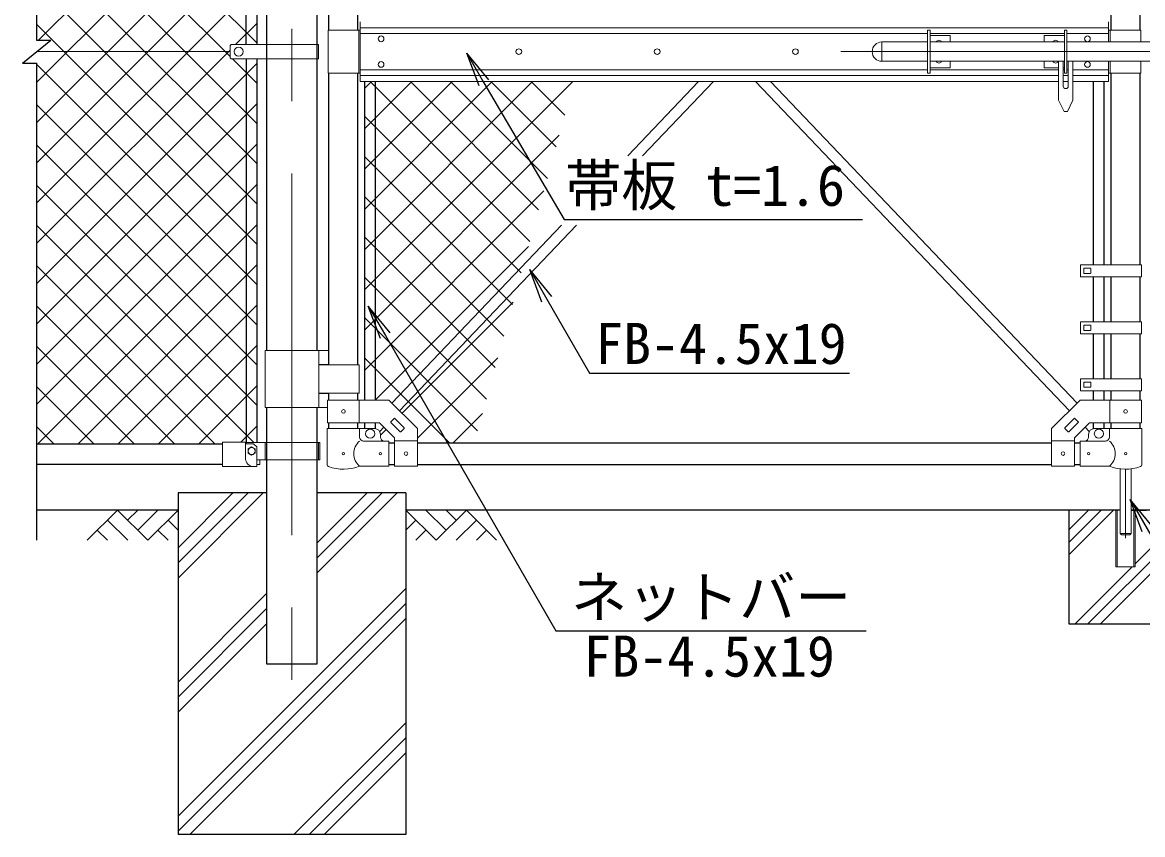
# Model space of a CAD drawing. Units: millimetres, scale not verified. Extents: x -6300 to 6300, y -4455 to 4455.
# Drawn here: x -3933 to -1965, y -2008 to -581 of the extents above; entities that cross this region are included whole.
import ezdxf
from ezdxf.enums import TextEntityAlignment as Align

# ---------------------------------------------------------------- set-up
doc = ezdxf.new("R2010")
doc.units = ezdxf.units.MM
doc.header["$LTSCALE"] = 20
doc.linetypes.add('USER1', pattern=[50.8, 31.75, -6.35, 6.35, -6.35])
for name, color, linetype, lineweight in [('0-1_D-STR1', 1, 'Continuous', 25), ('0-2_D-BMK', 2, 'USER1', 13), ('0-3_D-STR4', 7, 'Continuous', 25), ('0-4_D-BGD', 7, 'Continuous', 25), ('0-5_D-DCR-HCH', 7, 'Continuous', 13), ('0-6_D-STR3', 3, 'Continuous', 13), ('0-7_0', 3, 'Continuous', 25), ('0-8_D-STR-DIM', 7, 'Continuous', 13), ('0-A_D-STR2', 7, 'Continuous', 13), ('0-B_D-STR-TXT', 7, 'Continuous', 13)]:
    doc.layers.add(name, color=color, linetype=linetype, lineweight=lineweight)
doc.styles.add('ＭＳ ゴシック', font='')
doc.styles.get('ＭＳ ゴシック').set_extended_font_data('MS Gothic')

# ---------------------------------------------------------------- blocks, each defined once
blk = doc.blocks.new('MLeader1')
at = {"layer": '0-8_D-STR-DIM', "lineweight": 25}
blk.add_line((-3020.22, -1072.58), (-3041.56, -1015.62), dxfattribs=at)
for points in [[(-3002.9, -1062.58), (-3041.56, -1015.62), (-3011.56, -1067.58)], [(-3011.56, -1067.58), (-2936.61, -1197.39), (-2490.82, -1197.39), (-2480.02, -1197.39)]]:
    blk.add_lwpolyline(points, dxfattribs=at)
blk = doc.blocks.new('MLeader2')
at = {"layer": '0-8_D-STR-DIM', "lineweight": 25}
blk.add_line((-3130.69, -692.59), (-3152.42, -635.78), dxfattribs=at)
for points in [[(-3113.44, -682.48), (-3152.42, -635.78), (-3122.07, -687.54)], [(-3122.07, -687.54), (-2981.39, -927.39), (-2467.86, -927.39), (-2457.06, -927.39)]]:
    blk.add_lwpolyline(points, dxfattribs=at)
blk = doc.blocks.new('MLeader5')
at = {"layer": '0-8_D-STR-DIM', "lineweight": 25}
blk.add_line((-3304, -1136.49), (-3325.34, -1079.53), dxfattribs=at)
for points in [[(-3286.68, -1126.49), (-3325.34, -1079.53), (-3295.34, -1131.49)], [(-3295.34, -1131.49), (-2995.86, -1650.21), (-2461.7, -1650.21), (-2450.9, -1650.21)]]:
    blk.add_lwpolyline(points, dxfattribs=at)
blk = doc.blocks.new('MLeader10')
at = {"layer": '0-8_D-STR-DIM', "lineweight": 25}
blk.add_line((-1965.61, -1476.03), (-1986.95, -1419.07), dxfattribs=at)
for points in [[(-1948.29, -1466.03), (-1986.95, -1419.07), (-1956.95, -1471.03)], [(-1956.95, -1471.03), (-1855.86, -1646.12), (-1411.76, -1646.12), (-1400.96, -1646.12)]]:
    blk.add_lwpolyline(points, dxfattribs=at)

msp = doc.modelspace()

# ---------------------------------------------------------------- linework, layer by layer
at = {"layer": '0-1_D-STR1'}
for p, q in [((-3907.94, 137.76), (-3907.94, -612.84)), ((-3539.72, -620.34), (-3539.72, 52.75)), ((-3520.72, -620.34), (-3520.72, 53.75)), ((-2020.21, -595.34), (-2020.21, -20.84)), ((-1969.41, -595.34), (-1969.41, -20.84)), ((-3394.41, -595.34), (-3394.41, -82.79)), ((-3343.61, -595.34), (-3343.61, -82.79)), ((-3503.96, -107.79), (-3503.96, -1157.79)), ((-3414.86, -1157.79), (-3414.86, -107.79)), ((-3932.94, -652.84), (-3882.94, -612.84)), ((-3907.94, -612.84), (-3882.94, -612.84)), ((-3539.72, -645.34), (-3539.72, -1318.43)), ((-3520.72, -1319.43), (-3520.72, -645.34)), ((-3932.94, -652.84), (-3907.94, -652.84)), ((-3907.94, -652.84), (-3907.94, -1491.05)), ((-3394.41, -1182.79), (-3394.41, -670.34)), ((-3343.61, -1182.79), (-3343.61, -670.34)), ((-3331.51, -1244.74), (-3331.51, -685.34)), ((-3312.51, -1244.74), (-3312.51, -685.34)), ((-2051.31, -1007.29), (-2051.31, -685.34)), ((-2032.31, -1007.29), (-2032.31, -685.34)), ((-2020.21, -1007.29), (-2020.21, -670.34)), ((-1969.41, -1007.29), (-1969.41, -670.34)), ((-2051.31, -1107.29), (-2051.31, -1028.29)), ((-2032.31, -1107.29), (-2032.31, -1028.29)), ((-2020.21, -1107.29), (-2020.21, -1028.29)), ((-1969.41, -1107.29), (-1969.41, -1028.29)), ((-2051.31, -1207.29), (-2051.31, -1128.29)), ((-2032.31, -1207.29), (-2032.31, -1128.29)), ((-2020.21, -1207.29), (-2020.21, -1128.29)), ((-1969.41, -1207.29), (-1969.41, -1128.29)), ((-3394.41, -1244.74), (-3394.41, -1232.79)), ((-3343.61, -1244.74), (-3343.61, -1232.79)), ((-2051.31, -1244.74), (-2051.31, -1228.29)), ((-2032.31, -1244.74), (-2032.31, -1228.29)), ((-2020.21, -1244.74), (-2020.21, -1228.29)), ((-1969.41, -1244.74), (-1969.41, -1228.29)), ((-3503.96, -1257.79), (-3503.96, -1707.84)), ((-3394.41, -1294.79), (-3394.41, -1284.74)), ((-3343.61, -1294.79), (-3343.61, -1284.74)), ((-3331.51, -1294.79), (-3331.51, -1284.74)), ((-3312.51, -1294.9), (-3312.51, -1284.74)), ((-2051.31, -1294.9), (-2051.31, -1284.74)), ((-2032.31, -1294.79), (-2032.31, -1284.74)), ((-2020.21, -1294.79), (-2020.21, -1284.74)), ((-1969.41, -1294.79), (-1969.41, -1284.74)), ((-3581.26, -1322.02), (-3907.94, -1322.02)), ((-3289.01, -1319.74), (-3279.01, -1319.74)), ((-3239.01, -1319.74), (-2124.81, -1319.74)), ((-2084.81, -1319.74), (-2074.81, -1319.74)), ((-3581.26, -1357.84), (-3907.94, -1357.84)), ((-3289.01, -1357.84), (-3279.01, -1357.84)), ((-3239.01, -1357.84), (-2124.81, -1357.84)), ((-2084.81, -1357.84), (-2074.81, -1357.84))]:
    msp.add_line(p, q, dxfattribs=at)
msp.add_lwpolyline([(-3503.96, -1707.84), (-3414.86, -1707.84), (-3414.86, -1257.79)], dxfattribs=at)
at = {"layer": '0-2_D-BMK'}
for p, q in [((-3459.41, 169.16), (-3459.41, -1747.84)), ((-2494.94, -632.84), (-1476.87, -632.84)), ((-1994.81, -1487.42), (-1994.81, -1366.06))]:
    msp.add_line(p, q, dxfattribs=at)
at = {"layer": '0-3_D-STR4'}
for p, q in [((-3659.41, -1407.84), (-3659.41, -2007.84)), ((-3503.96, -1407.84), (-3659.41, -1407.84)), ((-3259.41, -1407.84), (-3414.86, -1407.84)), ((-3259.41, -1407.84), (-3259.41, -2007.84)), ((-2094.81, -1437.84), (-2094.81, -1637.84)), ((-2094.81, -1637.84), (-1894.81, -1637.84)), ((-3259.41, -2007.84), (-3659.41, -2007.84))]:
    msp.add_line(p, q, dxfattribs=at)
at = {"layer": '0-4_D-BGD'}
for p, q in [((-3659.41, -1437.84), (-3907.94, -1437.84)), ((-2004.31, -1437.84), (-3259.41, -1437.84)), ((-659.41, -1437.84), (-1985.31, -1437.84))]:
    msp.add_line(p, q, dxfattribs=at)
at = {"layer": '0-5_D-DCR-HCH'}
for p, q in [((-3659.41, -1557.22), (-3510.03, -1407.84)), ((-3659.41, -1530.71), (-3536.54, -1407.84)), ((-3659.41, -1504.19), (-3563.06, -1407.84)), ((-3414.86, -1548.38), (-3274.32, -1407.84)), ((-3414.86, -1521.86), (-3300.84, -1407.84)), ((-3414.86, -1495.34), (-3327.36, -1407.84)), ((-3765.84, -1437.84), (-3819.05, -1491.05)), ((-3783.57, -1455.57), (-3747.94, -1491.05)), ((-3765.84, -1437.84), (-3712.62, -1491.05)), ((-3748.19, -1455.67), (-3730.36, -1437.84)), ((-3730.36, -1473.31), (-3694.89, -1437.84)), ((-3712.62, -1491.05), (-3659.41, -1437.84)), ((-3677.15, -1455.57), (-3659.41, -1473.23)), ((-3206.2, -1491.05), (-3259.41, -1437.84)), ((-3241.67, -1455.57), (-3259.41, -1473.23)), ((-3188.46, -1473.31), (-3223.94, -1437.84)), ((-3152.99, -1437.84), (-3206.2, -1491.05)), ((-3170.72, -1455.57), (-3188.46, -1437.84)), ((-3135.25, -1455.57), (-3170.89, -1491.05)), ((-3152.99, -1437.84), (-3099.78, -1491.05)), ((-2094.81, -1516.78), (-2015.87, -1437.84)), ((-2094.81, -1494.68), (-2037.96, -1437.84)), ((-2094.81, -1472.59), (-2060.06, -1437.84)), ((-1977.81, -1532.36), (-1894.81, -1449.36)), ((-3801.31, -1473.31), (-3783.49, -1491.05)), ((-3694.89, -1473.31), (-3677.07, -1491.05)), ((-3223.94, -1473.31), (-3241.76, -1491.05)), ((-3117.51, -1473.31), (-3135.33, -1491.05)), ((-2061.19, -1637.84), (-1894.81, -1471.46)), ((-2039.09, -1637.84), (-1894.81, -1493.56)), ((-2083.28, -1637.84), (-1983.28, -1537.84)), ((-3659.41, -1975.6), (-3259.41, -1575.6)), ((-3659.41, -1739.89), (-3503.96, -1584.44)), ((-3659.41, -2002.11), (-3259.41, -1602.11)), ((-3659.41, -1766.41), (-3503.96, -1610.96)), ((-3638.62, -2007.84), (-3259.41, -1628.63)), ((-3659.41, -1792.93), (-3503.96, -1637.48)), ((-3455.95, -2007.84), (-3259.41, -1811.3)), ((-3429.43, -2007.84), (-3259.41, -1837.82)), ((-3402.92, -2007.84), (-3259.41, -1864.33))]:
    msp.add_line(p, q, dxfattribs=at)
at = {"layer": '0-6_D-STR3'}
for p, q in [((-3339.81, -580.34), (-3339.81, -685.34)), ((-2024.81, -580.34), (-2024.81, -615.84)), ((-3396.01, -595.34), (-3396.01, -670.34)), ((-3396.01, -595.34), (-3340.21, -595.34)), ((-3342.01, -595.34), (-3342.01, -670.34)), ((-3339.81, -590.84), (-2024.81, -590.84)), ((-3339.81, -600.84), (-2342.81, -600.84)), ((-2342.81, -670.34), (-2342.81, -595.34)), ((-2342.81, -595.34), (-2338.31, -595.34)), ((-2338.31, -670.34), (-2338.31, -595.34)), ((-2338.31, -600.84), (-2102.31, -600.84)), ((-2338.31, -604.34), (-2302.81, -604.34)), ((-2302.81, -615.84), (-2302.81, -604.34)), ((-2137.81, -615.84), (-2137.81, -604.34)), ((-2102.31, -604.34), (-2137.81, -604.34)), ((-2102.31, -670.34), (-2102.31, -595.34)), ((-2097.81, -595.34), (-2102.31, -595.34)), ((-2097.81, -670.34), (-2097.81, -595.34)), ((-2097.81, -600.84), (-2024.81, -600.84)), ((-1967.81, -595.34), (-2024.81, -595.34)), ((-2024.81, -600.84), (-2024.81, -615.84)), ((-2021.81, -595.34), (-2021.81, -615.84)), ((-1967.81, -595.34), (-1967.81, -615.84)), ((-3568.15, -624.34), (-3568.15, -641.34)), ((-3412.56, -620.34), (-3566.15, -620.34)), ((-3412.56, -620.34), (-3412.56, -645.34)), ((-2342.81, -615.84), (-2423.06, -615.84)), ((-2423.06, -615.84), (-2423.06, -649.84)), ((-2423.06, -615.84), (-2423.06, -649.84)), ((-2102.31, -615.84), (-2338.31, -615.84)), ((-1821.01, -615.84), (-2097.81, -615.84)), ((-3568.15, -632.84), (-3907.94, -632.84)), ((-3412.56, -645.34), (-3566.15, -645.34)), ((-3339.81, -664.84), (-2342.81, -664.84)), ((-2342.81, -649.84), (-2423.06, -649.84)), ((-2102.31, -649.84), (-2338.31, -649.84)), ((-2338.31, -661.34), (-2302.81, -661.34)), ((-2338.31, -664.84), (-2112.56, -664.84)), ((-2302.81, -661.34), (-2302.81, -649.84)), ((-2112.56, -649.84), (-2112.56, -717.84)), ((-2104.56, -649.84), (-2104.56, -693.34)), ((-2102.31, -661.34), (-2104.56, -661.34)), ((-2104.56, -664.84), (-2102.31, -664.84)), ((-1821.01, -649.84), (-2097.81, -649.84)), ((-2097.81, -664.84), (-2095.56, -664.84)), ((-2095.56, -649.84), (-2095.56, -693.34)), ((-2087.56, -649.84), (-2087.56, -717.84)), ((-2087.56, -664.84), (-2024.81, -664.84)), ((-2024.81, -649.84), (-2024.81, -685.34)), ((-2021.81, -649.84), (-2021.81, -670.34)), ((-3396.01, -670.34), (-3340.21, -670.34)), ((-3339.81, -674.84), (-2112.56, -674.84)), ((-3339.81, -685.34), (-2112.56, -685.34)), ((-2745.13, -685.34), (-2869.57, -815.78)), ((-2718.87, -685.34), (-2843.31, -815.78)), ((-2644.96, -685.34), (-2093.47, -1263.4)), ((-2618.7, -685.34), (-2080.03, -1249.96)), ((-2342.81, -670.34), (-2338.31, -670.34)), ((-2104.56, -674.84), (-2095.56, -674.84)), ((-2104.56, -685.34), (-2095.56, -685.34)), ((-2097.81, -670.34), (-2102.31, -670.34)), ((-2087.56, -674.84), (-2024.81, -674.84)), ((-2087.56, -685.34), (-2024.81, -685.34)), ((-2097.06, -737.84), (-2087.56, -717.84)), ((-2985.99, -937.81), (-3283.79, -1249.96)), ((-2959.73, -937.81), (-3270.35, -1263.4)), ((-2074.11, -1007.29), (-2074.11, -1028.29)), ((-1967.11, -1007.29), (-2074.11, -1007.29)), ((-2068.11, -1013.79), (-2068.11, -1021.79)), ((-2056.61, -1013.29), (-2067.61, -1013.29)), ((-2056.61, -1022.29), (-2067.61, -1022.29)), ((-2056.11, -1013.79), (-2056.11, -1021.79)), ((-1967.11, -1028.29), (-1967.11, -1007.29)), ((-1967.11, -1028.29), (-2074.11, -1028.29)), ((-2074.11, -1107.29), (-2074.11, -1128.29)), ((-1967.11, -1107.29), (-2074.11, -1107.29)), ((-2068.11, -1113.79), (-2068.11, -1121.79)), ((-2056.61, -1113.29), (-2067.61, -1113.29)), ((-2056.11, -1113.79), (-2056.11, -1121.79)), ((-1967.11, -1128.29), (-1967.11, -1107.29)), ((-1967.11, -1128.29), (-2074.11, -1128.29)), ((-2056.61, -1122.29), (-2067.61, -1122.29)), ((-3506.26, -1157.79), (-3394.41, -1157.79)), ((-3506.26, -1257.79), (-3506.26, -1157.79)), ((-3412.3, -1257.79), (-3412.3, -1157.79)), ((-3412.3, -1182.29), (-3394.41, -1182.29)), ((-3341.31, -1182.79), (-3412.3, -1182.79)), ((-3341.31, -1232.79), (-3341.31, -1182.79)), ((-2074.11, -1207.29), (-2074.11, -1228.29)), ((-1967.11, -1207.29), (-2074.11, -1207.29)), ((-2068.11, -1213.79), (-2068.11, -1221.79)), ((-2056.61, -1213.29), (-2067.61, -1213.29)), ((-2056.11, -1213.79), (-2056.11, -1221.79)), ((-1967.11, -1228.29), (-1967.11, -1207.29)), ((-3341.31, -1232.79), (-3412.3, -1232.79)), ((-3412.3, -1233.29), (-3394.41, -1233.29)), ((-1967.11, -1228.29), (-2074.11, -1228.29)), ((-2056.61, -1222.29), (-2067.61, -1222.29)), ((-3506.26, -1257.79), (-3396.71, -1257.79)), ((-3396.71, -1284.74), (-3396.71, -1244.74)), ((-3341.31, -1284.74), (-3341.31, -1244.74)), ((-2022.51, -1284.74), (-2022.51, -1244.74)), ((-1967.11, -1284.74), (-1967.11, -1244.74)), ((-3285.68, -1282.73), (-3280.02, -1277.07)), ((-3278.61, -1277.07), (-3262.34, -1293.33)), ((-2085.22, -1277.07), (-2101.48, -1293.33)), ((-2078.14, -1282.73), (-2083.8, -1277.07)), ((-3397.56, -1294.79), (-3340.46, -1294.79)), ((-3397.56, -1294.79), (-3397.56, -1358.48)), ((-3396.71, -1284.74), (-3305.58, -1284.74)), ((-3340.46, -1294.79), (-3314.01, -1294.79)), ((-3340.46, -1294.79), (-3340.46, -1309.79)), ((-3305.58, -1284.74), (-3279.01, -1311.31)), ((-3297.97, -1292.35), (-3305.25, -1299.98)), ((-3285.68, -1284.14), (-3269.41, -1300.4)), ((-3268, -1300.4), (-3262.34, -1294.75)), ((-3239.01, -1360.99), (-3239.01, -1294.74)), ((-2124.81, -1360.99), (-2124.81, -1294.74)), ((-2095.82, -1300.4), (-2101.48, -1294.75)), ((-2078.14, -1284.14), (-2094.41, -1300.4)), ((-2058.24, -1284.74), (-2084.81, -1311.31)), ((-2065.85, -1292.35), (-2058.58, -1299.98)), ((-1967.11, -1284.74), (-2058.24, -1284.74)), ((-2023.36, -1294.79), (-2023.36, -1309.79)), ((-1966.26, -1294.79), (-1966.26, -1358.48)), ((-3581.26, -1361.43), (-3581.26, -1318.43)), ((-3539.72, -1318.43), (-3581.26, -1318.43)), ((-3541.26, -1346.43), (-3541.26, -1318.43)), ((-3539.72, -1318.43), (-3539.72, -1321.43)), ((-3289.01, -1316.79), (-3333.46, -1316.79)), ((-3304.01, -1309.79), (-3304.01, -1304.79)), ((-3289.01, -1360.79), (-3289.01, -1316.79)), ((-3279.01, -1360.99), (-3279.01, -1311.31)), ((-3279.01, -1316.49), (-3239.01, -1316.49)), ((-2084.81, -1316.49), (-2124.81, -1316.49)), ((-2084.81, -1360.99), (-2084.81, -1311.31)), ((-2074.81, -1360.79), (-2074.81, -1316.79)), ((-2074.81, -1316.79), (-2030.36, -1316.79)), ((-2059.81, -1309.79), (-2059.81, -1304.79)), ((-3539.72, -1319.43), (-3410.26, -1319.43)), ((-3526.96, -1321.43), (-3539.72, -1321.43)), ((-3536.52, -1330.6), (-3530.22, -1326.96)), ((-3536.52, -1330.6), (-3536.52, -1337.87)), ((-3536.52, -1337.87), (-3530.22, -1341.51)), ((-3523.92, -1330.6), (-3530.22, -1326.96)), ((-3523.92, -1337.87), (-3530.22, -1341.51)), ((-3526.96, -1321.43), (-3521.26, -1327.13)), ((-3523.92, -1330.6), (-3523.92, -1337.87)), ((-3521.26, -1361.43), (-3521.26, -1327.13)), ((-3506.26, -1319.43), (-3506.26, -1349.43)), ((-3412.56, -1319.43), (-3412.56, -1349.43)), ((-3410.26, -1319.43), (-3410.26, -1349.43)), ((-3521.26, -1349.43), (-3410.26, -1349.43)), ((-3516.01, -1358.03), (-3516.01, -1349.43)), ((-3521.26, -1361.43), (-3581.26, -1361.43)), ((-3516.01, -1358.03), (-3521.26, -1358.03)), ((-3289.01, -1360.79), (-3340.46, -1360.79)), ((-3279.01, -1360.99), (-3239.01, -1360.99)), ((-2084.81, -1360.99), (-2124.81, -1360.99)), ((-2074.81, -1360.79), (-2023.36, -1360.79)), ((-2004.31, -1365.49), (-2004.31, -1479.19)), ((-1985.31, -1365.49), (-1985.31, -1479.19)), ((-2009.51, -1537.84), (-2009.51, -1437.84)), ((-1980.11, -1437.84), (-1980.11, -1537.84)), ((-1977.81, -1437.84), (-1977.81, -1537.84)), ((-1985.31, -1479.24), (-2004.31, -1479.24)), ((-1985.31, -1479.24), (-1987.31, -1481.24))]:
    msp.add_line(p, q, dxfattribs=at)
for points in [[(-2112.56, -661.34), (-2137.81, -661.34), (-2137.81, -649.84)], [(-1967.81, -649.84), (-1967.81, -670.34), (-2024.81, -670.34)], [(-2097.06, -737.84), (-2103.06, -737.84), (-2112.56, -717.84)], [(-3396.71, -1244.74), (-3289.01, -1244.74), (-3239.01, -1294.74)], [(-1967.11, -1244.74), (-2074.81, -1244.74), (-2124.81, -1294.74)], [(-1966.26, -1294.79), (-1994.81, -1294.79), (-2023.36, -1294.79), (-2049.81, -1294.79)], [(-1977.81, -1537.84), (-2011.81, -1537.84), (-2011.81, -1437.84)], [(-1987.31, -1481.24), (-2002.31, -1481.24), (-2004.31, -1479.24)]]:
    msp.add_lwpolyline(points, dxfattribs=at)
for centre, radius in [((-3302.81, -610.34), 5), ((-2061.81, -610.34), 5), ((-3553.15, -632.84), 8), ((-3060.81, -632.84), 5), ((-2817.81, -632.84), 5), ((-2574.81, -632.84), 5), ((-3302.81, -655.34), 5), ((-2061.81, -655.34), 5), ((-3369.01, -1264.74), 3.25), ((-1994.81, -1264.74), 3.25), ((-3322.01, -1303.79), 8), ((-2041.81, -1303.79), 8), ((-3530.22, -1334.24), 6.3), ((-3369.01, -1338.79), 2), ((-3304.01, -1338.79), 2), ((-3259.01, -1338.74), 3.25), ((-2104.81, -1338.74), 3.25), ((-2059.81, -1338.79), 2), ((-1994.81, -1338.79), 2)]:
    msp.add_circle(centre, radius, dxfattribs=at)
for centre, radius, start, end in [((-3563.6, -624.11), 4.56, 124.07501, 182.79491), ((-2423.06, -632.84), 17, 90, 270), ((-2322.81, -617.84), 5, 23.57818, 156.42182), ((-2117.81, -617.84), 5, 23.57818, 156.42182), ((-3563.6, -641.56), 4.56, 177.20509, 235.92501), ((-2322.81, -647.84), 5, 203.57818, 336.42182), ((-2117.81, -647.84), 5, 203.57818, 336.42182), ((-2100.06, -693.34), 4.5, 180, 0), ((-2067.61, -1013.79), 0.5, 90, 180), ((-2067.61, -1021.79), 0.5, 180, 270), ((-2056.61, -1013.79), 0.5, 0, 90), ((-2056.61, -1021.79), 0.5, 270, 0), ((-2067.61, -1113.79), 0.5, 90, 180), ((-2056.61, -1113.79), 0.5, 0, 90), ((-2067.61, -1121.79), 0.5, 180, 270), ((-2056.61, -1121.79), 0.5, 270, 0), ((-2067.61, -1213.79), 0.5, 90, 180), ((-2056.61, -1213.79), 0.5, 0, 90), ((-2067.61, -1221.79), 0.5, 180, 270), ((-2056.61, -1221.79), 0.5, 270, 0), ((-3279.31, -1277.78), 1, 45, 135), ((-2084.51, -1277.78), 1, 45, 135), ((-3314.01, -1304.79), 10, 0, 90), ((-3284.97, -1283.43), 1, 135, 225), ((-3263.05, -1294.04), 1, 315, 45), ((-2100.77, -1294.04), 1, 135, 225), ((-2078.85, -1283.43), 1, 315, 45), ((-2049.81, -1304.79), 10, 90, 180), ((-3322.27, -1338.79), 28.55, 129.59418, 230.40582), ((-3333.46, -1309.79), 7, 180, 270), ((-3297.01, -1309.79), 7, 180, 270), ((-3268.71, -1299.7), 1, 225, 315), ((-2095.11, -1299.7), 1, 225, 315), ((-2066.81, -1309.79), 7, 270, 0), ((-2030.36, -1309.79), 7, 270, 0), ((-2041.56, -1338.79), 28.55, 309.59418, 50.40582), ((-3526.26, -1346.43), 15, 180, 270), ((-3394.26, -1358.48), 3.3, 180, 250.77949), ((-3369.01, -1286.06), 80, 250.77949, 290.9084), ((-1994.81, -1286.06), 80, 249.0916, 289.22051), ((-1969.56, -1358.48), 3.3, 289.22051, 0)]:
    msp.add_arc(centre, radius, start, end, dxfattribs=at)
at = {"layer": '0-7_0', "color": 7}
msp.add_line((-1985.31, -1437.84), (-1958.31, -1437.84), dxfattribs=at)
at = {"layer": '0-A_D-STR2'}
for p, q in [((-3520.72, -617.96), (-3907.94, -230.74)), ((-3904.47, -612.84), (-3520.72, -229.09)), ((-3907.94, -687.02), (-3520.72, -299.8)), ((-3568.15, -641.24), (-3907.94, -301.45)), ((-3907.94, -757.73), (-3520.72, -370.51)), ((-3520.72, -759.38), (-3907.94, -372.16)), ((-3907.94, -828.45), (-3520.72, -441.22)), ((-3520.72, -830.09), (-3907.94, -442.87)), ((-3907.94, -899.16), (-3520.72, -511.93)), ((-3520.72, -900.8), (-3907.94, -513.58)), ((-3520.72, -971.51), (-3907.94, -584.29)), ((-3558.41, -620.34), (-3520.72, -582.64)), ((-3907.94, -969.87), (-3568.15, -630.08)), ((-3520.72, -688.67), (-3564.05, -645.34)), ((-3907.94, -1040.58), (-3520.72, -653.35)), ((-3520.72, -1042.23), (-3907.94, -655)), ((-3331.51, -697.23), (-3319.62, -685.34)), ((-3331.51, -767.94), (-3248.91, -685.34)), ((-3331.51, -838.65), (-3178.2, -685.34)), ((-3331.51, -909.36), (-3107.49, -685.34)), ((-3331.51, -980.07), (-3036.78, -685.34)), ((-3331.51, -1050.78), (-2966.06, -685.34)), ((-3041.31, -966.14), (-3322.11, -685.34)), ((-3026, -910.74), (-3251.4, -685.34)), ((-3010.69, -855.34), (-3180.69, -685.34)), ((-2995.38, -799.93), (-3109.98, -685.34)), ((-2980.07, -744.53), (-3039.27, -685.34)), ((-3907.94, -1111.29), (-3520.72, -724.06)), ((-3520.72, -1112.94), (-3907.94, -725.71)), ((-3056.62, -1021.54), (-3331.51, -746.65)), ((-3331.51, -1121.49), (-2989.82, -779.8)), ((-3907.94, -1182), (-3520.72, -794.77)), ((-3520.72, -1183.65), (-3907.94, -796.42)), ((-3071.92, -1076.94), (-3331.51, -817.36)), ((-3907.94, -1252.71), (-3520.72, -865.48)), ((-3520.72, -1254.36), (-3907.94, -867.13)), ((-3331.51, -1192.21), (-3016.82, -877.51)), ((-3087.23, -1132.35), (-3331.51, -888.07)), ((-3526.36, -1319.43), (-3907.94, -937.84)), ((-3906.54, -1322.02), (-3520.72, -936.19)), ((-3102.54, -1187.75), (-3331.51, -958.78)), ((-3313.33, -1244.74), (-3043.82, -975.22)), ((-3594.47, -1322.02), (-3907.94, -1008.55)), ((-3835.83, -1322.02), (-3520.72, -1006.91)), ((-3117.85, -1243.15), (-3331.51, -1029.49)), ((-3665.19, -1322.02), (-3907.94, -1079.26)), ((-3765.12, -1322.02), (-3520.72, -1077.62)), ((-3265.82, -1267.93), (-3070.82, -1072.93)), ((-3133.16, -1298.55), (-3331.51, -1100.2)), ((-3735.9, -1322.02), (-3907.94, -1149.97)), ((-3694.41, -1322.02), (-3520.72, -1148.33)), ((-3182.68, -1319.74), (-3331.51, -1170.91)), ((-3239.01, -1311.84), (-3097.81, -1170.64)), ((-3623.7, -1322.02), (-3520.72, -1219.04)), ((-3806.61, -1322.02), (-3907.94, -1220.69)), ((-3176.2, -1319.74), (-3124.81, -1268.35)), ((-3877.32, -1322.02), (-3907.94, -1291.4)), ((-3549.4, -1318.43), (-3520.72, -1289.75)), ((-3304.01, -1306.13), (-3294.1, -1296.22))]:
    msp.add_line(p, q, dxfattribs=at)

# ---------------------------------------------------------------- block references
at = {"layer": '0-8_D-STR-DIM'}
for name in ['MLeader2', 'MLeader1', 'MLeader5', 'MLeader10']:
    msp.add_blockref(name, (0, 0), dxfattribs=at)

# ---------------------------------------------------------------- texts
at = {"layer": '0-B_D-STR-TXT', "style": 'ＭＳ ゴシック'}
for s, p in [('帯板 t=1.6', (-2979.25, -925.29)), ('FB-4.5x19', (-2926.66, -1202.94)), ('ネットバー', (-2968.95, -1648.42)), ('FB-4.5x19', (-2947.31, -1752.1))]:
    msp.add_text(s, height=72.14, dxfattribs=at).set_placement(p, align=Align.BOTTOM_LEFT)

doc.saveas('drawing.dxf')
